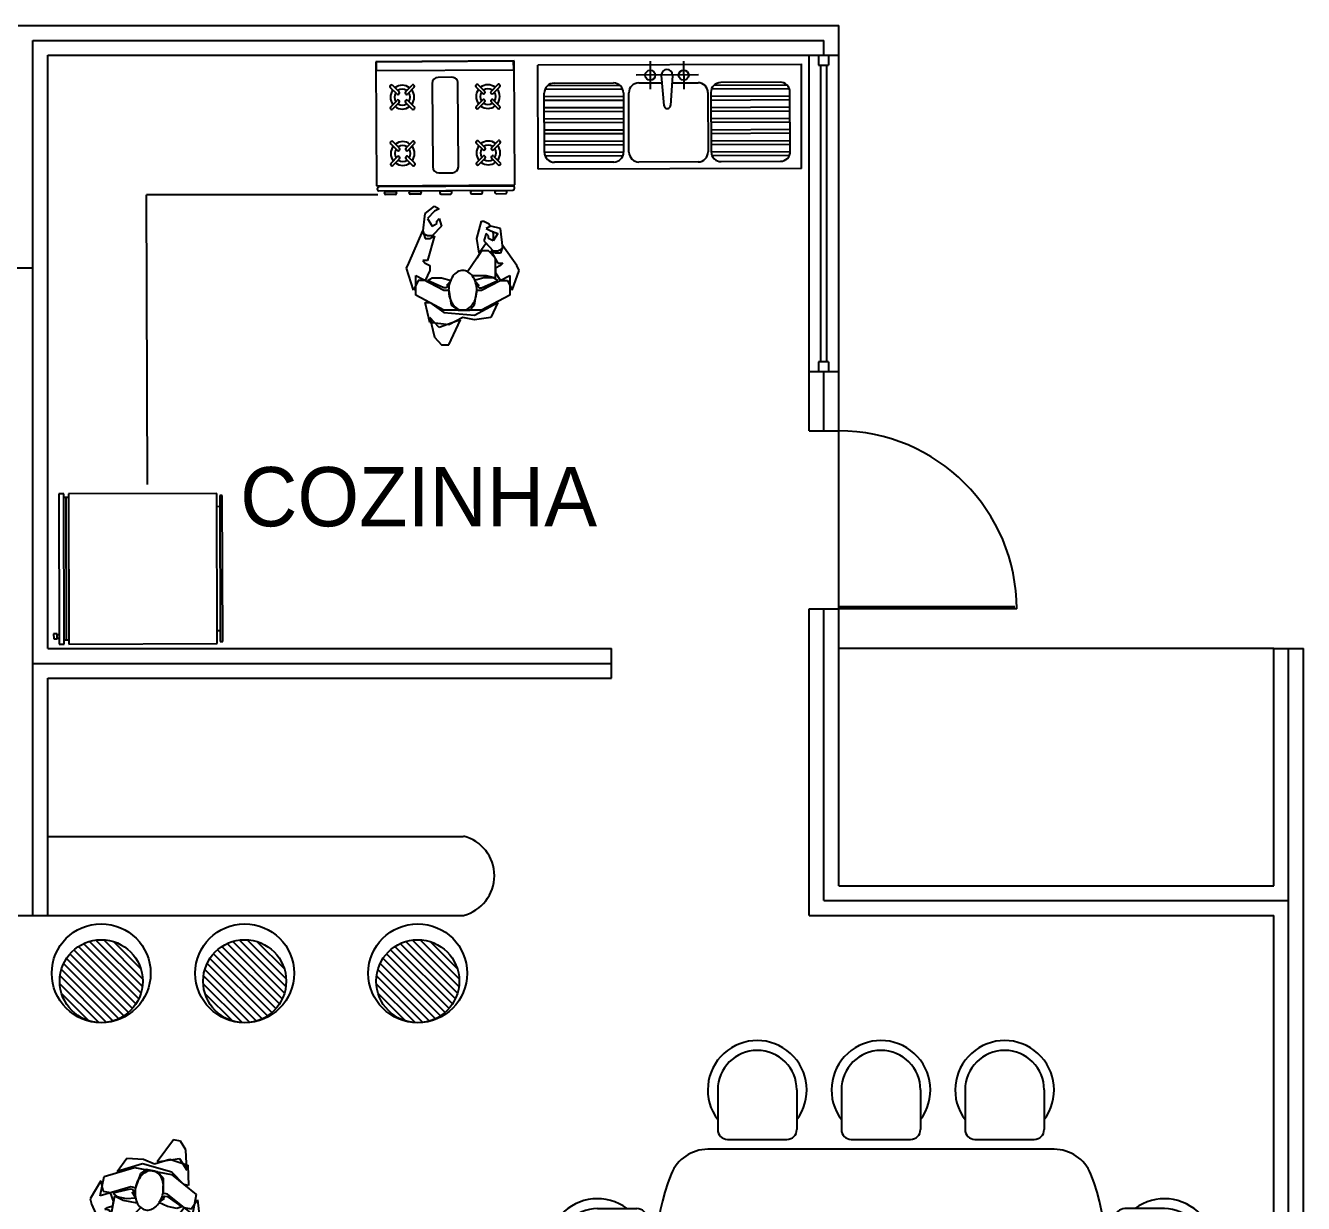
# Model space of a CAD drawing. Header units: millimetres. Extents: x 686.5 to 717.1, y 236.1 to 261.6.
# Drawn here: x 689.836 to 691.452, y 237.483 to 238.972 of the extents above; entities that cross this region are included whole.
import ezdxf

# ---------------------------------------------------------------- set-up
doc = ezdxf.new("R2010")
doc.units = ezdxf.units.MM
doc.linetypes.add('ACAD_ISO04W100', pattern=[30.5, 24, -3, 0.5, -3])
doc.linetypes.add('CENTER2', pattern=[1.125, 0.75, -0.125, 0.125, -0.125])
for name, color, linetype in [('3', 1, 'Continuous'), ('EJE', 4, 'ACAD_ISO04W100'), ('LETREROS', 31, 'Continuous'), ('MUE', 2, 'Continuous'), ('MURO1', 3, 'Continuous'), ('PROYECCIONES', 73, 'ACAD_ISO04W100'), ('PUERTAS', 191, 'Continuous'), ('VENTANAS', 111, 'Continuous')]:
    doc.layers.add(name, color=color, linetype=linetype)

# ---------------------------------------------------------------- blocks, each defined once
blk = doc.blocks.new('SILLA2')
at = {"layer": 'MUE', "color": 2}
for p, q in [((-0.2279, 0.0585), (-0.0311, 0.2553)), ((-0.2266, 0.0194), (0.0081, 0.2541)), ((-0.2196, -0.014), (0.0415, 0.247)), ((-0.2188, 0.108), (-0.0805, 0.2463)), ((-0.2085, -0.0433), (0.0707, 0.2359)), ((-0.194, -0.0693), (0.0967, 0.2215)), ((-0.1766, -0.0923), (0.1197, 0.204)), ((-0.1564, -0.1125), (0.1399, 0.1838)), ((-0.1334, -0.1299), (0.1573, 0.1609)), ((-0.1075, -0.1444), (0.1718, 0.1349)), ((-0.0782, -0.1555), (0.183, 0.1057)), ((-0.0449, -0.1626), (0.19, 0.0723)), ((-0.0058, -0.1639), (0.1913, 0.0332)), ((0.0436, -0.155), (0.1824, -0.0161))]:
    blk.add_line(p, q, dxfattribs=at)
for centre, radius in [((-0.0583, 0.0457), 0.25), ((-0.0183, 0.0457), 0.21)]:
    blk.add_circle(centre, radius, dxfattribs=at)
blk = doc.blocks.new('PERSON')
at = {"layer": '3', "color": 2, "linetype": 'Continuous'}
for p, q in [((-0.2553, 0.2548), (-0.2078, 0.2923)), ((-0.2078, 0.2673), (-0.2434, 0.2298)), ((-0.2078, 0.2923), (-0.1841, 0.2798)), ((-0.1841, 0.2798), (-0.2078, 0.2673)), ((-0.2672, 0.1548), (-0.2553, 0.2548)), ((-0.2434, 0.2298), (-0.2197, 0.1923)), ((-0.2197, 0.1923), (-0.1959, 0.2048)), ((-0.1959, 0.2173), (-0.1841, 0.2298)), ((-0.1959, 0.2048), (-0.1959, 0.2173)), ((-0.1841, 0.2298), (-0.1722, 0.1923)), ((0.0059, 0.1298), (0.0297, 0.2173)), ((0.0297, 0.2173), (0.0416, 0.2173)), ((0.0416, 0.2173), (0.0653, 0.2048)), ((0.0653, 0.2048), (0.0724, 0.1898)), ((-0.3384, 0.0048), (-0.2672, 0.1673)), ((-0.2672, 0.1673), (-0.2553, 0.1298)), ((-0.2434, 0.1423), (-0.2672, 0.1548)), ((-0.2553, 0.1298), (-0.2316, 0.1298)), ((-0.2078, 0.1423), (-0.2434, 0.0173)), ((-0.2197, 0.1423), (-0.2434, 0.1423)), ((-0.2316, 0.1298), (-0.2078, 0.1423)), ((-0.1722, 0.1923), (-0.2197, 0.1423)), ((0.0178, 0.0548), (0.0059, 0.1298)), ((0.0534, 0.1548), (0.0416, 0.1173)), ((0.0772, 0.1923), (0.0534, 0.1798)), ((0.0534, 0.1798), (0.0772, 0.1673)), ((0.0653, 0.1423), (0.0534, 0.1548)), ((0.0653, 0.1298), (0.0653, 0.1423)), ((0.0891, 0.1173), (0.0653, 0.1298)), ((0.1247, 0.1798), (0.0772, 0.1923)), ((0.0772, 0.1673), (0.1128, 0.1548)), ((0.0843, 0.1648), (0.0891, 0.1548)), ((0.1128, 0.1548), (0.0891, 0.1173)), ((0.0891, 0.1548), (0.0891, 0.1173)), ((0.1366, 0.0798), (0.1247, 0.1798)), ((0.0297, 0.0673), (0.0059, 0.0298)), ((0.0534, 0.1048), (0.0178, 0.0548)), ((0.0653, 0.0673), (0.0297, 0.0673)), ((0.0416, 0.1173), (0.0891, 0.0673)), ((0.0891, 0.0673), (0.0534, 0.1048)), ((0.1009, 0.0298), (0.0653, 0.0673)), ((0.0772, 0.0673), (0.1128, 0.0048)), ((0.1009, 0.0548), (0.0772, 0.0673)), ((0.0891, 0.0673), (0.1128, 0.0673)), ((0.1128, 0.0673), (0.1366, 0.0798)), ((0.1366, 0.0923), (0.1247, 0.0548)), ((0.2078, -0.0077), (0.1366, 0.0923)), ((-0.3503, -0.0202), (-0.3384, 0.0048)), ((-0.2672, 0.0173), (-0.2553, 0.0048)), ((-0.2434, 0.0173), (-0.2672, 0.0173)), ((-0.2553, 0.0048), (-0.2316, -0.0077)), ((0.0059, 0.0298), (-0.0408, -0.0391)), ((0.1247, 0.0548), (0.1009, 0.0548)), ((0.1009, -0.0702), (0.1009, 0.0298)), ((0.1128, 0.0048), (0.1366, 0.0048)), ((0.1366, 0.0048), (0.1247, -0.0077)), ((-0.3147, -0.1327), (-0.3503, -0.0202)), ((-0.3028, -0.1577), (-0.3028, -0.0577)), ((-0.3028, -0.0577), (-0.1603, -0.1327)), ((-0.2316, -0.0327), (-0.2553, -0.0827)), ((-0.2316, -0.0077), (-0.2316, -0.0327)), ((-0.0187, -0.0577), (0.0534, -0.0577)), ((0.0297, -0.1327), (0.1722, -0.0577)), ((0.0534, -0.0577), (0.1009, -0.0702)), ((0.1247, -0.0077), (0.1009, -0.0202)), ((0.1009, -0.0202), (0.1009, -0.0452)), ((0.1009, -0.0452), (0.1247, -0.0827)), ((0.1722, -0.0577), (0.1722, -0.1577)), ((0.1841, -0.1327), (0.2197, -0.0327)), ((0.2197, -0.0327), (0.2078, -0.0077)), ((-0.2909, -0.0827), (-0.3147, -0.1327)), ((-0.2553, -0.0827), (-0.2909, -0.0827)), ((-0.2434, -0.0827), (-0.2197, -0.0702)), ((-0.1603, -0.1202), (-0.2434, -0.0827)), ((-0.2197, -0.0702), (-0.1722, -0.0702)), ((-0.1722, -0.0702), (-0.1247, -0.0827)), ((-0.1484, -0.1202), (-0.1603, -0.1202)), ((-0.1247, -0.0827), (-0.1484, -0.1077)), ((-0.1366, -0.1077), (-0.1484, -0.1202)), ((-0.1484, -0.1077), (-0.1366, -0.1077)), ((0.0416, -0.0702), (-0.0059, -0.0827)), ((-0.0059, -0.0827), (0.0178, -0.1077)), ((0.0059, -0.1077), (0.0178, -0.1202)), ((0.0178, -0.1077), (0.0059, -0.1077)), ((0.0178, -0.1202), (0.0297, -0.1202)), ((0.0297, -0.1202), (0.1128, -0.0827)), ((0.0891, -0.0702), (0.0416, -0.0702)), ((0.1128, -0.0827), (0.0891, -0.0702)), ((0.1247, -0.0827), (0.1603, -0.0827)), ((0.1603, -0.0827), (0.1841, -0.1327)), ((-0.3028, -0.1577), (-0.3028, -0.1577)), ((-0.1603, -0.2327), (-0.3028, -0.1577)), ((-0.1603, -0.1327), (-0.1366, -0.1327)), ((-0.1366, -0.1327), (-0.1247, -0.2077)), ((-0.0059, -0.2077), (0.0059, -0.1327)), ((0.0059, -0.1327), (0.0297, -0.1327)), ((0.1722, -0.1577), (0.0297, -0.2327)), ((0.1722, -0.1577), (0.1722, -0.1577)), ((-0.2316, -0.2952), (-0.2553, -0.1952)), ((-0.2553, -0.1952), (-0.2316, -0.1952)), ((-0.2316, -0.1952), (-0.1603, -0.2452)), ((0.0297, -0.2327), (-0.1603, -0.2327)), ((-0.1603, -0.2452), (-0.0059, -0.2577)), ((-0.1247, -0.2077), (-0.0891, -0.2327)), ((-0.0891, -0.2327), (-0.0297, -0.2327)), ((-0.0297, -0.2327), (-0.0059, -0.2077)), ((-0.0059, -0.2577), (0.1128, -0.1952)), ((0.1128, -0.1952), (0.0772, -0.2702)), ((-0.2316, -0.2702), (-0.2078, -0.3702)), ((-0.1841, -0.3202), (-0.2316, -0.2702)), ((-0.1366, -0.3077), (-0.2316, -0.2952)), ((-0.0772, -0.2827), (-0.1841, -0.3202)), ((-0.0653, -0.2702), (-0.1366, -0.3077)), ((-0.1366, -0.4077), (-0.0772, -0.2827)), ((-0.0059, -0.2827), (-0.0653, -0.2702)), ((0.0772, -0.2702), (-0.0059, -0.2827)), ((-0.2078, -0.3702), (-0.1722, -0.4077)), ((-0.1722, -0.4077), (-0.1366, -0.4077))]:
    blk.add_line(p, q, dxfattribs=at)
for centre, radius, start, end in [((-0.03, -0.1228), 0.1052, 144.70157, 163.65557), ((-0.0519, -0.1073), 0.0785, 120.32972, 144.70157), ((-0.0657, -0.0837), 0.0511, 90, 120.32972), ((-0.0657, -0.0837), 0.0511, 59.67028, 90), ((-0.0795, -0.1073), 0.0785, 35.29843, 59.67028), ((-0.1014, -0.1228), 0.1052, 16.34443, 35.29843), ((0.0045, -0.1329), 0.1412, 163.65557, 180), ((-0.1359, -0.1329), 0.1412, 360, 16.34443), ((0.0045, -0.1329), 0.1412, 180, 196.34443), ((-0.03, -0.1431), 0.1052, 196.34443, 215.29843), ((-0.1014, -0.1431), 0.1052, 324.70157, 343.65557), ((-0.1359, -0.1329), 0.1412, 343.65557, 0), ((-0.0519, -0.1585), 0.0785, 215.29843, 239.67028), ((-0.0657, -0.1822), 0.0511, 239.67028, 270), ((-0.0657, -0.1822), 0.0511, 270, 300.32972), ((-0.0795, -0.1585), 0.0785, 300.32972, 324.70157)]:
    blk.add_arc(centre, radius, start, end, dxfattribs=at)
blk = doc.blocks.new('REFRI')
at = {"layer": '3', "color": 2}
for p, q in [((-0.3401, 0.3951), (-0.366, 0.395)), ((-0.366, 0.395), (-0.3659, 0.3775)), ((-0.3401, 0.3776), (-0.3401, 0.3951)), ((0.3684, 0.3693), (-0.3916, 0.3673)), ((-0.3916, 0.3673), (-0.3915, 0.3413)), ((-0.3915, 0.3413), (0.3685, 0.3433)), ((-0.3717, 0.3182), (-0.3718, 0.3414)), ((-0.3718, 0.3298), (0.3488, 0.3317)), ((-0.3659, 0.3775), (-0.3401, 0.3776)), ((-0.3626, 0.3775), (-0.3626, 0.3674)), ((-0.3434, 0.3776), (-0.3433, 0.3674)), ((0.3489, 0.3201), (0.3488, 0.3433)), ((0.3685, 0.3433), (0.3684, 0.3693)), ((0.3686, 0.3201), (-0.3914, 0.3181)), ((-0.3914, 0.3181), (-0.3895, -0.4319)), ((0.3705, -0.4299), (0.3686, 0.3201)), ((-0.3895, -0.4319), (0.3705, -0.4299)), ((0.3603, -0.4445), (-0.3792, -0.4464)), ((-0.3792, -0.4464), (-0.3791, -0.4598)), ((-0.3237, -0.4317), (-0.3236, -0.4462)), ((0.3047, -0.4301), (0.3048, -0.4446)), ((0.3603, -0.4579), (0.3603, -0.4445)), ((-0.3791, -0.4598), (0.3603, -0.4579))]:
    blk.add_line(p, q, dxfattribs=at)
blk = doc.blocks.new('COMEDOR1')
at = {"layer": '3', "color": 2}
for p, q in [((-0.8366, 0.8259), (-0.8366, 0.6259)), ((-0.4366, 0.8259), (-0.4366, 0.6259)), ((-0.211, 0.8259), (-0.211, 0.6259)), ((0.189, 0.8259), (0.189, 0.6259)), ((0.4146, 0.8259), (0.4146, 0.6259)), ((0.8146, 0.8259), (0.8146, 0.6259)), ((0.8646, 0.5259), (-0.8866, 0.5259)), ((-0.7866, 0.5759), (-0.4866, 0.5759)), ((-0.161, 0.5759), (0.139, 0.5759)), ((0.4646, 0.5759), (0.7646, 0.5759)), ((-1.445, 0.2259), (-1.245, 0.2259)), ((1.423, 0.2259), (1.223, 0.2259)), ((-1.195, -0.1241), (-1.195, 0.1759)), ((1.173, -0.1241), (1.173, 0.1759)), ((-1.445, -0.1741), (-1.245, -0.1741)), ((1.423, -0.1741), (1.223, -0.1741)), ((0.8646, -0.4741), (-0.8866, -0.4741)), ((-0.8366, -0.7741), (-0.8366, -0.5741)), ((-0.7866, -0.5241), (-0.4866, -0.5241)), ((-0.4366, -0.7741), (-0.4366, -0.5741)), ((-0.211, -0.7741), (-0.211, -0.5741)), ((-0.161, -0.5241), (0.139, -0.5241)), ((0.189, -0.7741), (0.189, -0.5741)), ((0.4146, -0.7741), (0.4146, -0.5741)), ((0.4646, -0.5241), (0.7646, -0.5241)), ((0.8146, -0.7741), (0.8146, -0.5741))]:
    blk.add_line(p, q, dxfattribs=at)
for centre, radius, start, end in [((-0.6366, 0.8259), 0.25, 323.1301, 216.8699), ((-0.011, 0.8259), 0.25, 323.1301, 216.8699), ((0.6146, 0.8259), 0.25, 323.1301, 216.8699), ((-0.6366, 0.8259), 0.2, 360, 180), ((-0.011, 0.8259), 0.2, 360, 180), ((0.6146, 0.8259), 0.2, 360, 180), ((-0.7866, 0.6259), 0.05, 180, 270), ((-0.4866, 0.6259), 0.05, 270, 360), ((-0.161, 0.6259), 0.05, 180, 270), ((0.139, 0.6259), 0.05, 270, 360), ((0.4646, 0.6259), 0.05, 180, 270), ((0.7646, 0.6259), 0.05, 270, 360), ((-0.8866, 0.3259), 0.2, 90, 157.97569), ((0.8646, 0.3259), 0.2, 22.02431, 90), ((-0.145, 0.0259), 1, 157.97569, 202.02431), ((0.123, 0.0259), 1, 337.97569, 22.02431), ((-1.445, 0.0259), 0.25, 53.1301, 306.8699), ((1.423, 0.0259), 0.25, 233.1301, 126.8699), ((-1.445, 0.0259), 0.2, 90, 270), ((-1.245, 0.1759), 0.05, 360, 90), ((1.223, 0.1759), 0.05, 90, 180), ((1.423, 0.0259), 0.2, 270, 90), ((-1.245, -0.1241), 0.05, 270, 360), ((1.223, -0.1241), 0.05, 180, 270), ((-0.8866, -0.2741), 0.2, 202.02431, 270), ((0.8646, -0.2741), 0.2, 270, 337.97569), ((-0.7866, -0.5741), 0.05, 90, 180), ((-0.4866, -0.5741), 0.05, 360, 90), ((-0.161, -0.5741), 0.05, 90, 180), ((0.139, -0.5741), 0.05, 360, 90), ((0.4646, -0.5741), 0.05, 90, 180), ((0.7646, -0.5741), 0.05, 360, 90), ((-0.6366, -0.7741), 0.25, 143.1301, 36.8699), ((-0.011, -0.7741), 0.25, 143.1301, 36.8699), ((0.6146, -0.7741), 0.25, 143.1301, 36.8699), ((-0.6366, -0.7741), 0.2, 180, 360), ((-0.011, -0.7741), 0.2, 180, 360), ((0.6146, -0.7741), 0.2, 180, 360)]:
    blk.add_arc(centre, radius, start, end, dxfattribs=at)
blk = doc.blocks.new('FREGADERO1')
at = {"layer": '3', "color": 2, "linetype": 'CENTER2'}
for p, q in [((-0.1387, 0.2614), (-0.1384, 0.1195)), ((0.0303, 0.2618), (0.0306, 0.1199)), ((0.1058, 0.1913), (-0.2089, 0.1895))]:
    blk.add_line(p, q, dxfattribs=at)
at = {"layer": '3', "color": 2}
for p, q in [((0.626, 0.2442), (-0.7072, 0.241)), ((-0.706, -0.2856), (-0.7072, 0.241)), ((0.6273, -0.2824), (0.6268, 0.2483)), ((-0.2907, 0.1379), (-0.6579, 0.137)), ((-0.6243, 0.15), (-0.3243, 0.1508)), ((-0.1967, 0.1511), (-0.0795, 0.1513)), ((-0.0826, 0.1878), (-0.0695, 0.0368)), ((-0.0254, 0.1884), (-0.0358, 0.0371)), ((-0.0279, 0.1515), (0.1033, 0.1518)), ((0.1844, 0.1398), (0.5516, 0.1419)), ((0.5179, 0.1547), (0.2179, 0.153)), ((-0.6735, -0.2001), (-0.6742, 0.0999)), ((-0.2741, 0.0816), (-0.6741, 0.0807)), ((-0.2777, 0.1191), (-0.6708, 0.1182)), ((-0.2742, 0.1009), (-0.2735, -0.1991)), ((-0.2459, -0.199), (-0.2466, 0.1009)), ((0.1534, 0.1019), (0.1541, -0.1981)), ((0.1682, 0.1027), (0.1699, -0.1973)), ((0.1683, 0.0834), (0.5683, 0.0857)), ((0.1684, 0.0647), (0.5684, 0.067)), ((0.1715, 0.121), (0.5646, 0.1232)), ((0.5699, -0.195), (0.5682, 0.105)), ((-0.2741, 0.0629), (-0.6741, 0.0619)), ((-0.274, 0.0254), (-0.674, 0.0244)), ((-0.274, 0.0066), (-0.674, 0.0057)), ((0.1686, 0.0272), (0.5686, 0.0295)), ((0.1687, 0.0084), (0.5687, 0.0107)), ((-0.2739, -0.0309), (-0.6739, -0.0318)), ((-0.2738, -0.0496), (-0.6738, -0.0506)), ((0.169, -0.0291), (0.5689, -0.0268)), ((0.1691, -0.0478), (0.5691, -0.0455)), ((-0.2737, -0.0871), (-0.6737, -0.0881)), ((-0.2737, -0.1059), (-0.6737, -0.1068)), ((0.1693, -0.0853), (0.5693, -0.083)), ((0.1694, -0.1041), (0.5694, -0.1018)), ((-0.2736, -0.1434), (-0.6736, -0.1443)), ((-0.2736, -0.1621), (-0.6736, -0.1631)), ((0.1696, -0.1416), (0.5696, -0.1393)), ((0.1697, -0.1603), (0.5697, -0.158)), ((-0.2735, -0.1996), (-0.6735, -0.2006)), ((-0.2773, -0.2184), (-0.6696, -0.2193)), ((-0.3234, -0.2492), (-0.6233, -0.25)), ((0.1042, -0.2482), (-0.1958, -0.2489)), ((0.1699, -0.1978), (0.5699, -0.1955)), ((0.1739, -0.2165), (0.5662, -0.2143)), ((0.2202, -0.247), (0.5202, -0.2453)), ((0.6273, -0.2824), (-0.706, -0.2856))]:
    blk.add_line(p, q, dxfattribs=at)
for centre in [(-0.1385, 0.1899), (0.0305, 0.1908)]:
    blk.add_circle(centre, 0.0254, dxfattribs=at)
for centre, radius, start, end in [((-0.054, 0.1903), 0.0287, 0.52956, 180.52956), ((-0.6242, 0.1), 0.05, 90.13687, 180.13687), ((-0.3242, 0.1008), 0.05, 0.13687, 90.13687), ((-0.1966, 0.1011), 0.05, 90.13687, 180.13687), ((0.1034, 0.1018), 0.05, 0.13687, 90.13687), ((0.2182, 0.103), 0.05, 90.32732, 180.32732), ((0.5182, 0.1047), 0.05, 0.32732, 90.32732), ((-0.0526, 0.0383), 0.0169, 180.52956, 0.52956), ((-0.6235, -0.2), 0.05, 180.13687, 270.13687), ((-0.3235, -0.1992), 0.05, 270.13687, 0.13687), ((-0.1959, -0.1989), 0.05, 180.13687, 270.13687), ((0.1041, -0.1982), 0.05, 270.13687, 0.13687), ((0.2199, -0.197), 0.05, 180.32732, 270.32732), ((0.5199, -0.1953), 0.05, 270.32732, 0.32732)]:
    blk.add_arc(centre, radius, start, end, dxfattribs=at)
blk = doc.blocks.new('ESTUFA1')
at = {"layer": '3', "color": 2}
for p, q in [((-0.3563, 0.3979), (-0.3563, 0.3952)), ((0.3294, 0.4113), (-0.3476, 0.4068)), ((-0.3475, 0.3865), (0.3295, 0.3911)), ((-0.3179, 0.4183), (-0.3179, 0.4163)), ((-0.2635, 0.4251), (-0.3114, 0.4248)), ((-0.3113, 0.4098), (-0.2634, 0.4101)), ((-0.2569, 0.4167), (-0.2569, 0.4187)), ((-0.1938, 0.4191), (-0.1938, 0.4171)), ((-0.1394, 0.426), (-0.1874, 0.4256)), ((-0.1873, 0.4106), (-0.1393, 0.411)), ((-0.1329, 0.4175), (-0.1329, 0.4195)), ((-0.0397, 0.4201), (-0.0397, 0.4181)), ((0.0147, 0.427), (-0.0333, 0.4267)), ((-0.0332, 0.4117), (0.0148, 0.412)), ((0.0212, 0.4185), (0.0212, 0.4205)), ((0.1164, 0.4192), (0.1163, 0.4212)), ((0.1228, 0.4277), (0.1707, 0.428)), ((0.1708, 0.413), (0.1229, 0.4127)), ((0.1773, 0.4216), (0.1773, 0.4196)), ((0.2404, 0.42), (0.2404, 0.422)), ((0.2469, 0.4286), (0.2948, 0.4289)), ((0.2949, 0.4139), (0.247, 0.4136)), ((0.3013, 0.4224), (0.3014, 0.4204)), ((0.3383, 0.3999), (0.3382, 0.4026)), ((0.342, 0.3845), (-0.358, 0.3798)), ((-0.358, 0.3798), (-0.3538, -0.2468)), ((0.3462, -0.2421), (0.342, 0.3845)), ((-0.2842, 0.2774), (-0.2828, 0.2788)), ((-0.25, 0.2346), (-0.2841, 0.2682)), ((-0.2736, 0.2789), (-0.2394, 0.2452)), ((-0.2078, 0.2454), (-0.1742, 0.2796)), ((-0.1635, 0.269), (-0.1971, 0.2349)), ((-0.165, 0.2796), (-0.1635, 0.2782)), ((-0.0724, 0.2889), (-0.0695, -0.1338)), ((0.0274, 0.3196), (-0.0426, 0.3191)), ((0.0605, -0.1329), (0.0576, 0.2898)), ((0.1503, 0.2818), (0.1489, 0.2803)), ((0.149, 0.2711), (0.1831, 0.2375)), ((0.1936, 0.2482), (0.1595, 0.2818)), ((0.2589, 0.2825), (0.2253, 0.2484)), ((0.2359, 0.2378), (0.2696, 0.272)), ((0.2695, 0.2812), (0.2681, 0.2826)), ((-0.2834, 0.1688), (-0.2498, 0.2029)), ((-0.2394, 0.236), (-0.2408, 0.2346)), ((-0.2406, 0.203), (-0.2391, 0.2016)), ((-0.2063, 0.2349), (-0.2078, 0.2363)), ((-0.2075, 0.2018), (-0.2061, 0.2032)), ((-0.1969, 0.2033), (-0.1628, 0.1696)), ((0.1833, 0.2059), (0.1496, 0.1717)), ((0.1603, 0.1612), (0.194, 0.1953)), ((0.1923, 0.2375), (0.1937, 0.239)), ((0.1939, 0.2045), (0.1925, 0.2059)), ((0.2253, 0.2392), (0.2267, 0.2378)), ((0.227, 0.2062), (0.2256, 0.2047)), ((0.2256, 0.1955), (0.2597, 0.1619)), ((0.2703, 0.1725), (0.2361, 0.2062)), ((-0.2819, 0.1582), (-0.2834, 0.1596)), ((-0.2391, 0.1924), (-0.2728, 0.1583)), ((-0.1733, 0.1589), (-0.2075, 0.1926)), ((-0.1627, 0.1604), (-0.1641, 0.159)), ((0.1497, 0.1625), (0.1511, 0.1611)), ((0.2689, 0.1619), (0.2703, 0.1634)), ((-0.2808, -0.006), (-0.2822, -0.0074)), ((-0.2822, -0.0166), (-0.2481, -0.0503)), ((-0.2375, -0.0396), (-0.2717, -0.0059)), ((-0.2389, -0.0502), (-0.2375, -0.0488)), ((-0.1722, -0.0053), (-0.2059, -0.0394)), ((-0.2058, -0.0486), (-0.2044, -0.05)), ((-0.1952, -0.0499), (-0.1616, -0.0158)), ((-0.1616, -0.0066), (-0.163, -0.0052)), ((0.1508, -0.0045), (0.1522, -0.0031)), ((0.185, -0.0474), (0.1509, -0.0137)), ((0.1614, -0.003), (0.1956, -0.0367)), ((0.1956, -0.0459), (0.1942, -0.0473)), ((0.2272, -0.0365), (0.2608, -0.0023)), ((0.2287, -0.0471), (0.2272, -0.0457)), ((0.2715, -0.0129), (0.2379, -0.047)), ((0.27, -0.0023), (0.2715, -0.0037)), ((-0.2478, -0.0819), (-0.2815, -0.116)), ((-0.2815, -0.1252), (-0.28, -0.1266)), ((-0.2708, -0.1266), (-0.2372, -0.0924)), ((-0.2372, -0.0832), (-0.2387, -0.0818)), ((-0.2042, -0.0816), (-0.2056, -0.083)), ((-0.2056, -0.0922), (-0.1714, -0.1259)), ((-0.1609, -0.1152), (-0.195, -0.0815)), ((-0.1622, -0.1258), (-0.1608, -0.1244)), ((0.1516, -0.1131), (0.1852, -0.079)), ((0.1531, -0.1237), (0.1516, -0.1223)), ((0.1959, -0.0895), (0.1622, -0.1236)), ((0.1944, -0.0789), (0.1959, -0.0803)), ((0.2275, -0.0801), (0.2289, -0.0787)), ((0.2617, -0.123), (0.2275, -0.0893)), ((0.2381, -0.0786), (0.2722, -0.1123)), ((0.2723, -0.1215), (0.2709, -0.1229)), ((-0.0393, -0.1636), (0.0307, -0.1632)), ((-0.3538, -0.2468), (0.3462, -0.2421)), ((-0.3502, -0.2002), (0.342, -0.1956)), ((-0.3499, -0.2468), (-0.3502, -0.2002)), ((0.3423, -0.2421), (-0.3499, -0.2468)), ((0.342, -0.1956), (0.3423, -0.2421))]:
    blk.add_line(p, q, dxfattribs=at)
for centre, radius, start, end in [((-0.3475, 0.398), 0.00877, 90.38573, 180.38573), ((-0.3475, 0.3953), 0.00878, 180.38573, 270.38573), ((-0.3114, 0.4183), 0.0065, 90.38573, 180.38573), ((-0.3114, 0.4163), 0.0065, 180.38573, 270.38573), ((-0.2634, 0.4186), 0.0065, 0.38573, 90.38573), ((-0.2634, 0.4166), 0.0065, 270.38573, 0.38573), ((-0.1873, 0.4191), 0.0065, 90.38573, 180.38573), ((-0.1873, 0.4171), 0.0065, 180.38573, 270.38573), ((-0.1394, 0.4195), 0.0065, 0.38573, 90.38573), ((-0.1394, 0.4175), 0.0065, 270.38573, 0.38573), ((-0.0332, 0.4202), 0.0065, 90.38573, 180.38573), ((-0.0332, 0.4182), 0.0065, 180.38573, 270.38573), ((0.0147, 0.4205), 0.0065, 0.38573, 90.38573), ((0.0147, 0.4185), 0.0065, 270.38573, 0.38573), ((0.1228, 0.4212), 0.0065, 90.38573, 180.38573), ((0.1229, 0.4192), 0.0065, 180.38573, 270.38573), ((0.1708, 0.4215), 0.0065, 0.38573, 90.38573), ((0.1708, 0.4195), 0.0065, 270.38573, 0.38573), ((0.2469, 0.4221), 0.0065, 90.38573, 180.38573), ((0.2469, 0.4201), 0.0065, 180.38573, 270.38573), ((0.2948, 0.4224), 0.0065, 0.38573, 90.38573), ((0.2949, 0.4204), 0.0065, 270.38573, 0.38573), ((0.3295, 0.4025), 0.00878, 0.38573, 90.38573), ((0.3295, 0.3998), 0.00878, 270.38573, 0.38573), ((-0.2795, 0.2729), 0.0065, 135.38573, 225.38573), ((-0.2781, 0.2743), 0.0065, 45.38573, 135.38573), ((-0.2235, 0.2189), 0.06, 52.56648, 128.20497), ((-0.2235, 0.2189), 0.04, 56.19265, 124.5788), ((-0.1695, 0.275), 0.0065, 45.38573, 135.38573), ((-0.1681, 0.2736), 0.0065, 315.38573, 45.38573), ((-0.0424, 0.2891), 0.03, 90.38573, 180.38573), ((0.0276, 0.2896), 0.03, 0.38573, 90.38573), ((0.1535, 0.2758), 0.0065, 135.38573, 225.38573), ((0.1549, 0.2772), 0.0065, 45.38573, 135.38573), ((0.2096, 0.2218), 0.06, 52.56648, 128.20497), ((0.2096, 0.2218), 0.04, 56.19265, 124.5788), ((0.2096, 0.2218), 0.06, 322.56648, 38.20497), ((0.2636, 0.2779), 0.0065, 45.38573, 135.38573), ((0.265, 0.2765), 0.0065, 315.38573, 45.38573), ((-0.2235, 0.2189), 0.06, 142.56648, 218.20497), ((-0.2235, 0.2189), 0.04, 146.19265, 214.5788), ((-0.2454, 0.2392), 0.0065, 225.38573, 315.38573), ((-0.2451, 0.1984), 0.0065, 45.38573, 135.38573), ((-0.244, 0.2406), 0.0065, 315.38573, 45.38573), ((-0.2437, 0.197), 0.0065, 315.38573, 45.38573), ((-0.2032, 0.2409), 0.0065, 135.38573, 225.38573), ((-0.2029, 0.1972), 0.0065, 135.38573, 225.38573), ((-0.2018, 0.2395), 0.0065, 225.38573, 315.38573), ((-0.2015, 0.1987), 0.0065, 45.38573, 135.38573), ((-0.2235, 0.2189), 0.04, 326.19265, 34.5788), ((-0.2235, 0.2189), 0.06, 322.56648, 38.20497), ((0.2096, 0.2218), 0.06, 142.56648, 218.20497), ((0.2096, 0.2218), 0.04, 146.19265, 214.5788), ((0.1877, 0.2421), 0.0065, 225.38573, 315.38573), ((0.1879, 0.2013), 0.0065, 45.38573, 135.38573), ((0.1891, 0.2435), 0.0065, 315.38573, 45.38573), ((0.1894, 0.1999), 0.0065, 315.38573, 45.38573), ((0.2299, 0.2438), 0.0065, 135.38573, 225.38573), ((0.2302, 0.2002), 0.0065, 135.38573, 225.38573), ((0.2313, 0.2424), 0.0065, 225.38573, 315.38573), ((0.2316, 0.2016), 0.0065, 45.38573, 135.38573), ((0.2096, 0.2218), 0.04, 326.19265, 34.5788), ((-0.2788, 0.1642), 0.0065, 135.38573, 225.38573), ((-0.2774, 0.1628), 0.0065, 225.38573, 315.38573), ((-0.2235, 0.2189), 0.06, 232.56648, 308.20497), ((-0.2235, 0.2189), 0.04, 236.19265, 304.5788), ((-0.1688, 0.1636), 0.0065, 225.38573, 315.38573), ((-0.1674, 0.165), 0.0065, 315.38573, 45.38573), ((0.1543, 0.1672), 0.0065, 135.38573, 225.38573), ((0.1557, 0.1658), 0.0065, 225.38573, 315.38573), ((0.2096, 0.2218), 0.06, 232.56648, 308.20497), ((0.2096, 0.2218), 0.04, 236.19265, 304.5788), ((0.2643, 0.1665), 0.0065, 225.38573, 315.38573), ((0.2657, 0.1679), 0.0065, 315.38573, 45.38573), ((-0.2776, -0.012), 0.0065, 135.38573, 225.38573), ((-0.2215, -0.0659), 0.06, 142.56648, 218.20497), ((-0.2762, -0.0106), 0.0065, 45.38573, 135.38573), ((-0.2215, -0.0659), 0.04, 146.19265, 214.5788), ((-0.2215, -0.0659), 0.06, 52.56648, 128.20497), ((-0.2435, -0.0456), 0.0065, 225.38573, 315.38573), ((-0.2215, -0.0659), 0.04, 56.19265, 124.5788), ((-0.2421, -0.0442), 0.0065, 315.38573, 45.38573), ((-0.2013, -0.0439), 0.0065, 135.38573, 225.38573), ((-0.1999, -0.0454), 0.0065, 225.38573, 315.38573), ((-0.2215, -0.0659), 0.04, 326.19265, 34.5788), ((-0.2215, -0.0659), 0.06, 322.56648, 38.20497), ((-0.1676, -0.0098), 0.0065, 45.38573, 135.38573), ((-0.1662, -0.0112), 0.0065, 315.38573, 45.38573), ((0.1555, -0.0091), 0.0065, 135.38573, 225.38573), ((0.2115, -0.063), 0.06, 142.56648, 218.20497), ((0.1569, -0.0076), 0.0065, 45.38573, 135.38573), ((0.2115, -0.063), 0.04, 146.19265, 214.5788), ((0.2115, -0.063), 0.06, 52.56648, 128.20497), ((0.1896, -0.0427), 0.0065, 225.38573, 315.38573), ((0.2115, -0.063), 0.04, 56.19265, 124.5788), ((0.191, -0.0413), 0.0065, 315.38573, 45.38573), ((0.2318, -0.041), 0.0065, 135.38573, 225.38573), ((0.2332, -0.0424), 0.0065, 225.38573, 315.38573), ((0.2115, -0.063), 0.04, 326.19265, 34.5788), ((0.2115, -0.063), 0.06, 322.56648, 38.20497), ((0.2655, -0.0069), 0.0065, 45.38573, 135.38573), ((0.2669, -0.0083), 0.0065, 315.38573, 45.38573), ((-0.2769, -0.1206), 0.0065, 135.38573, 225.38573), ((-0.2755, -0.122), 0.0065, 225.38573, 315.38573), ((-0.2215, -0.0659), 0.06, 232.56648, 308.20497), ((-0.2432, -0.0865), 0.0065, 45.38573, 135.38573), ((-0.2215, -0.0659), 0.04, 236.19265, 304.5788), ((-0.2418, -0.0879), 0.0065, 315.38573, 45.38573), ((-0.201, -0.0876), 0.0065, 135.38573, 225.38573), ((-0.1996, -0.0862), 0.0065, 45.38573, 135.38573), ((-0.1669, -0.1213), 0.0065, 225.38573, 315.38573), ((-0.1655, -0.1198), 0.0065, 315.38573, 45.38573), ((0.1562, -0.1177), 0.0065, 135.38573, 225.38573), ((0.1576, -0.1191), 0.0065, 225.38573, 315.38573), ((0.2115, -0.063), 0.06, 232.56648, 308.20497), ((0.1899, -0.0835), 0.0065, 45.38573, 135.38573), ((0.2115, -0.063), 0.04, 236.19265, 304.5788), ((0.1913, -0.0849), 0.0065, 315.38573, 45.38573), ((0.2321, -0.0847), 0.0065, 135.38573, 225.38573), ((0.2335, -0.0832), 0.0065, 45.38573, 135.38573), ((0.2662, -0.1183), 0.0065, 225.38573, 315.38573), ((0.2676, -0.1169), 0.0065, 315.38573, 45.38573), ((-0.0395, -0.1336), 0.03, 180.38573, 270.38573), ((0.0305, -0.1332), 0.03, 270.38573, 0.38573)]:
    blk.add_arc(centre, radius, start, end, dxfattribs=at)

msp = doc.modelspace()

# ---------------------------------------------------------------- linework, layer by layer
at = {"layer": 'EJE'}
for p, q in [((689.8456, 237.8466), (689.8456, 238.9528)), ((689.8456, 238.9528), (690.8456, 238.9528)), ((690.8456, 238.9341), (690.8456, 238.9528)), ((689.7268, 238.6653), (689.8456, 238.6653)), ((690.8456, 238.4591), (690.8456, 238.5341)), ((690.8456, 237.8653), (690.8456, 238.2341)), ((691.4331, 236.9653), (691.4331, 238.1841)), ((689.8456, 238.1653), (690.5768, 238.1653)), ((690.8456, 237.8653), (691.4331, 237.8653))]:
    msp.add_line(p, q, dxfattribs=at)
at = {"layer": 'MUE'}
for p, q in [((690.2817, 238.7577), (689.9893, 238.7577)), ((689.9905, 238.3912), (689.9893, 238.7577)), ((689.8643, 237.9466), (690.3899, 237.9466)), ((689.8643, 237.8466), (690.3899, 237.8466))]:
    msp.add_line(p, q, dxfattribs=at)
msp.add_arc((690.3772, 237.8968), 0.0517, 284.172, 75.828, dxfattribs=at)
at = {"layer": 'MURO1'}
for p, q in [((689.8268, 238.9716), (690.8643, 238.9716)), ((690.8643, 238.4591), (690.8643, 238.9716)), ((689.8643, 238.9341), (690.8643, 238.9341)), ((689.8643, 238.1841), (689.8643, 238.9341)), ((690.8268, 238.4591), (690.8268, 238.9341)), ((690.8268, 238.5341), (690.8643, 238.5341)), ((690.8268, 238.4591), (690.8643, 238.4591)), ((690.8268, 238.2341), (690.8643, 238.2341)), ((690.8268, 237.8466), (690.8268, 238.2341)), ((690.8643, 237.8841), (690.8643, 238.2341)), ((689.8643, 238.1841), (690.5768, 238.1841)), ((690.5768, 238.1466), (690.5768, 238.1841)), ((691.4143, 238.1841), (691.4518, 238.1841)), ((691.4143, 237.8841), (691.4143, 238.1841)), ((691.4518, 236.9466), (691.4518, 238.1841)), ((689.8643, 238.1466), (690.5768, 238.1466)), ((689.8643, 237.8466), (689.8643, 238.1466)), ((690.8643, 237.8841), (691.4143, 237.8841)), ((689.8268, 237.8466), (689.8643, 237.8466)), ((690.8268, 237.8466), (691.4143, 237.8466)), ((691.4143, 236.9841), (691.4143, 237.8466))]:
    msp.add_line(p, q, dxfattribs=at)
at = {"layer": 'PROYECCIONES'}
msp.add_line((691.4143, 238.1841), (690.8643, 238.1841), dxfattribs=at)
at = {"layer": 'PUERTAS'}
for p, q in [((690.8643, 238.2341), (690.8643, 238.4591)), ((691.0868, 238.2366), (690.8643, 238.2366)), ((691.0893, 238.2341), (690.8643, 238.2341))]:
    msp.add_line(p, q, dxfattribs=at)
msp.add_arc((690.8643, 238.2341), 0.225, 0, 90, dxfattribs=at)
at = {"layer": 'VENTANAS'}
for p, q in [((690.8388, 238.9341), (690.8388, 238.9216)), ((690.8388, 238.9216), (690.8513, 238.9216)), ((690.8413, 238.9216), (690.8413, 238.5466)), ((690.8488, 238.9216), (690.8488, 238.5466)), ((690.8513, 238.9341), (690.8513, 238.9216)), ((690.8513, 238.5466), (690.8388, 238.5466)), ((690.8388, 238.5466), (690.8388, 238.5341)), ((690.8513, 238.5466), (690.8513, 238.5341))]:
    msp.add_line(p, q, dxfattribs=at)

# ---------------------------------------------------------------- block references
at = {"layer": 'MUE', "yscale": 0.25, "zscale": 0.25}
for name, p, xscale, rotation in [('ESTUFA1', (690.3654, 238.8653), 0.25, 180), ('REFRI', (689.9705, 238.2876), 0.25, 90), ('SILLA2', (689.9204, 237.7589), 0.25, 270), ('SILLA2', (690.1018, 237.7589), 0.25, 270), ('SILLA2', (690.3206, 237.7589), 0.25, 270), ('PERSON', (689.9701, 237.4696), 0.2499999999999885, 168.8331455570889)]:
    msp.add_blockref(name, p, dxfattribs=dict(at, xscale=xscale, rotation=rotation))
at = {"layer": 'MUE', "xscale": 0.25, "yscale": 0.25, "zscale": 0.25}
for name, p in [('FREGADERO1', (690.6606, 238.8613)), ('PERSON', (690.4053, 238.6701))]:
    msp.add_blockref(name, p, dxfattribs=at)
at = {"layer": 'MURO1', "xscale": 0.25, "yscale": 0.25, "zscale": 0.25}
msp.add_blockref('COMEDOR1', (690.9204, 237.4195), dxfattribs=at)

# ---------------------------------------------------------------- texts
at = {"layer": 'LETREROS', "color": 1}
msp.add_text('COZINHA', height=0.075, dxfattribs=at).set_placement((690.1075, 238.3385))

doc.saveas('drawing.dxf')
